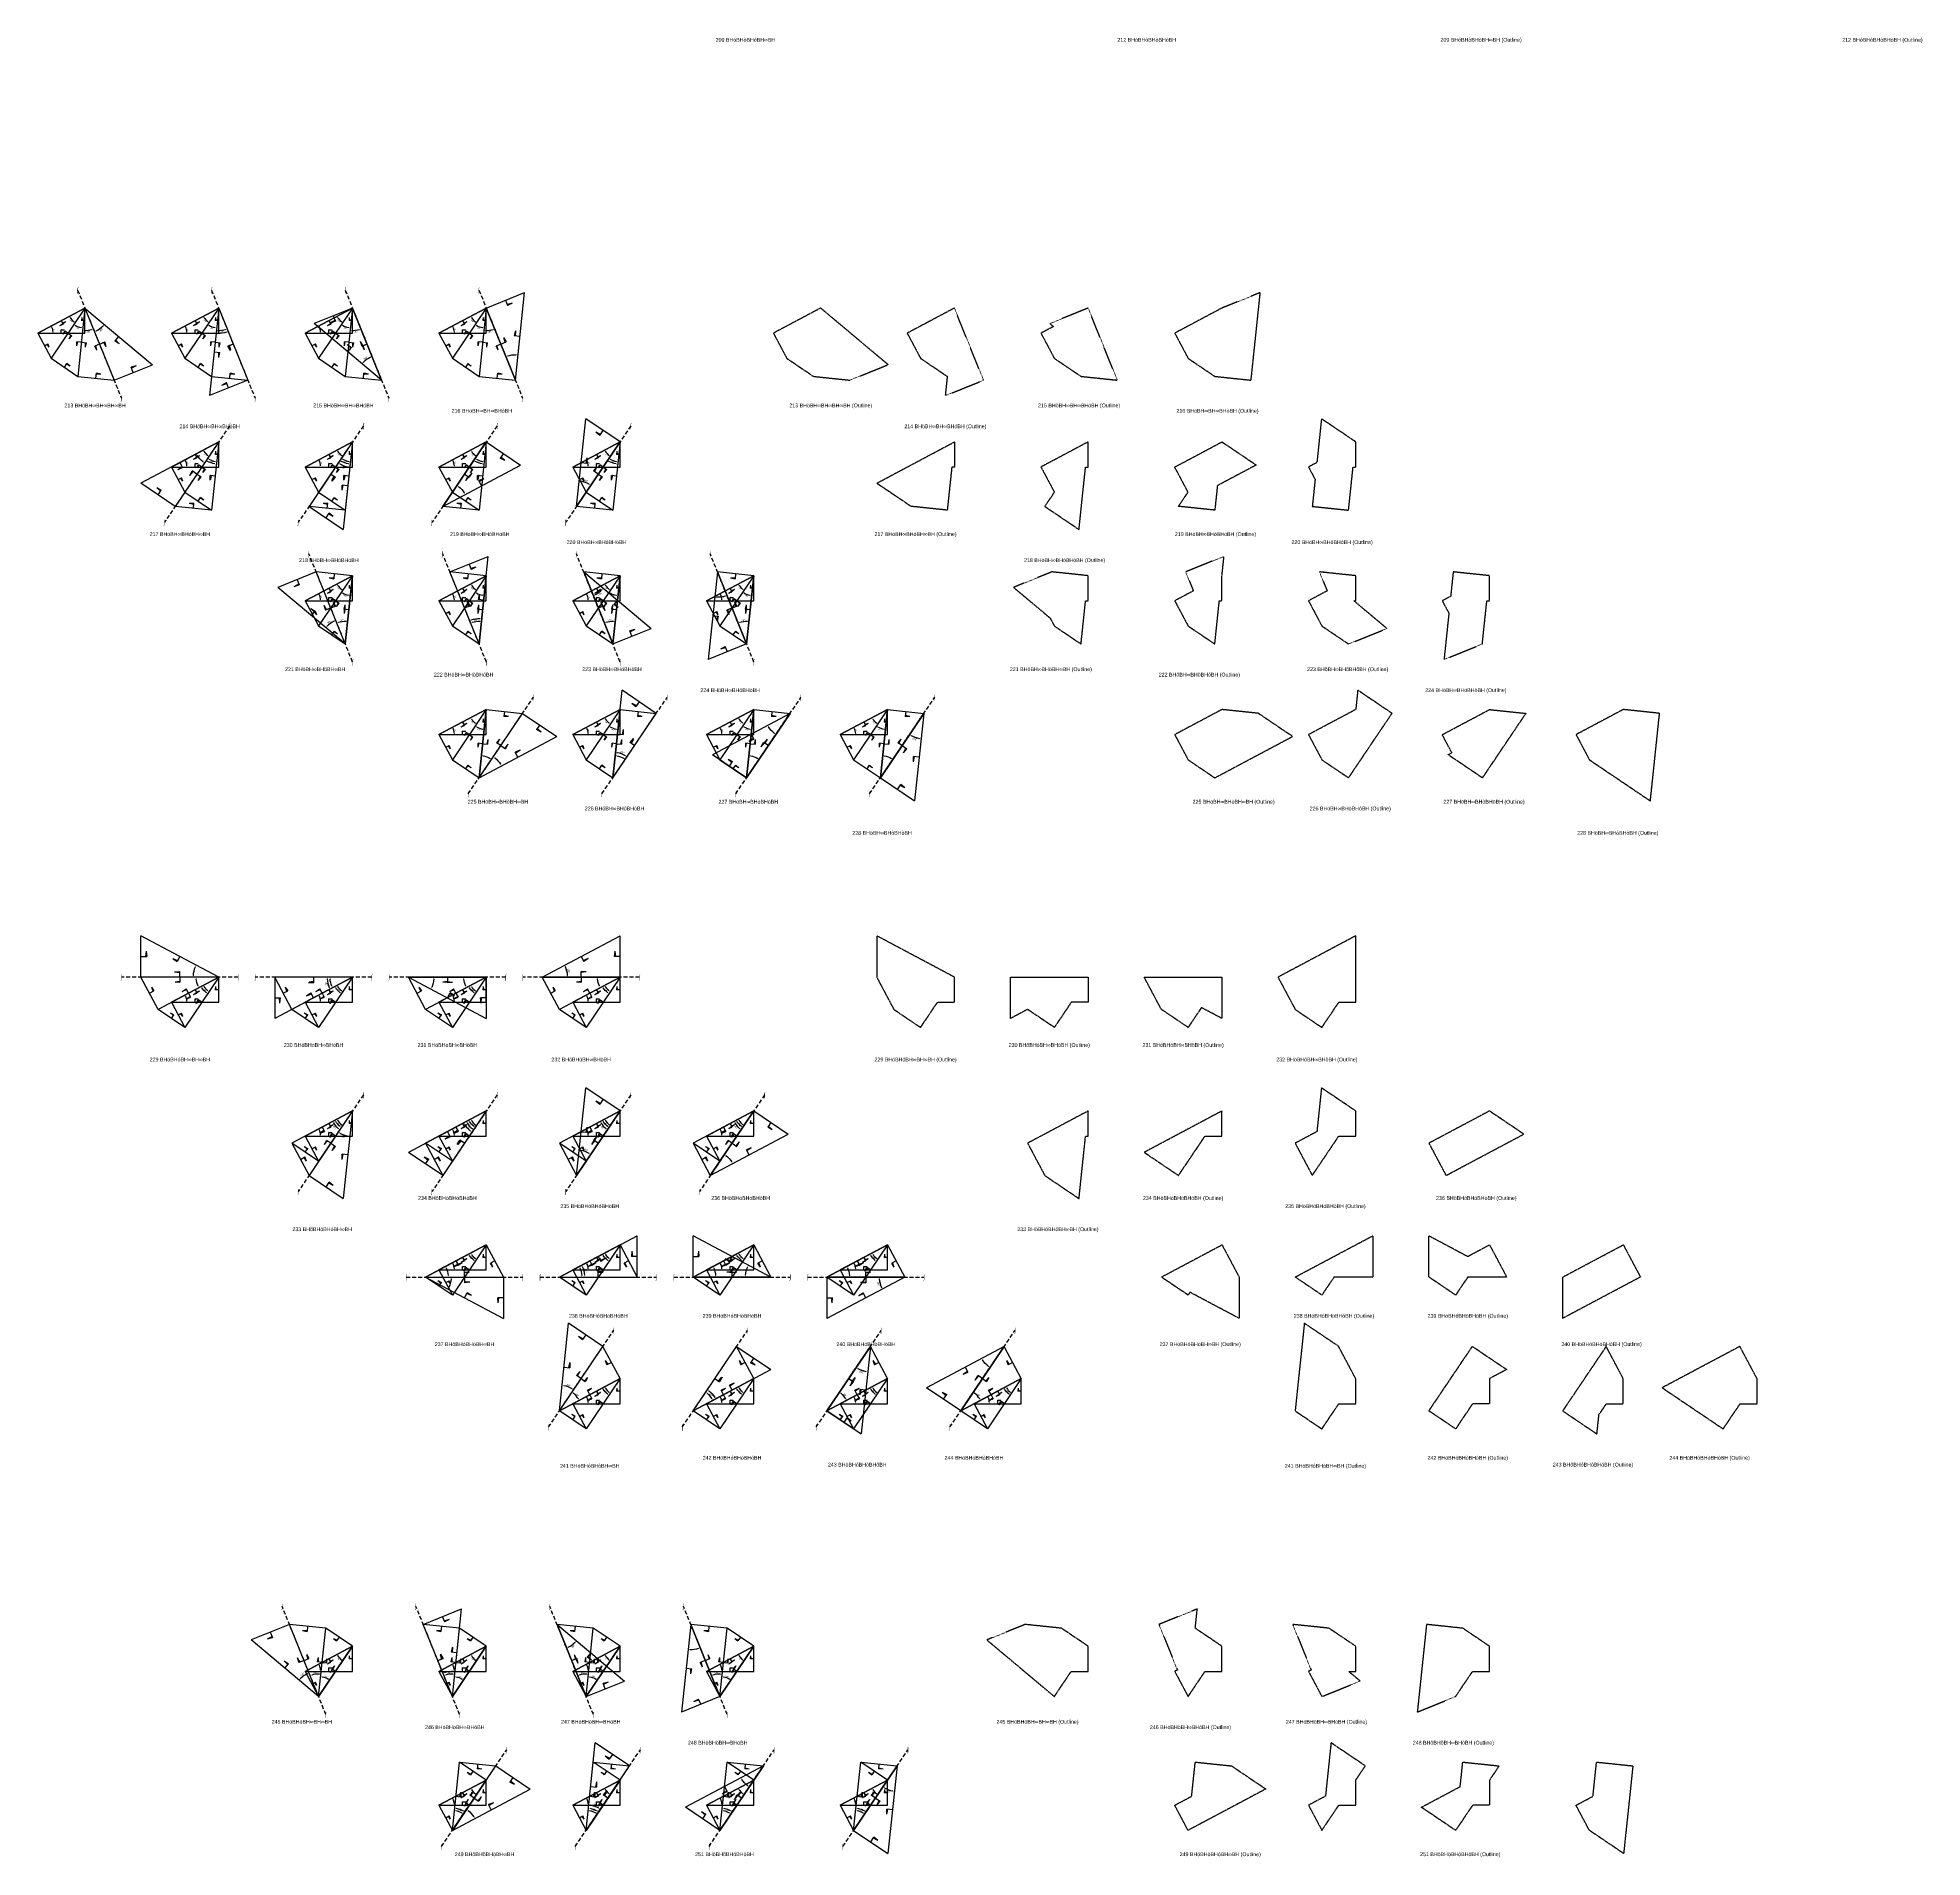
# Model space of a CAD drawing. Header units: millimetres. Extents: x 109495 to 889476, y -4752178 to 24518.
# Drawn here: x 215850 to 814214, y -3567575 to -2990088 of the extents above; entities that cross this region are included whole.
import ezdxf
from ezdxf.enums import TextEntityAlignment as Align

# ---------------------------------------------------------------- set-up
doc = ezdxf.new("R2010")
doc.units = ezdxf.units.MM
doc.header["$PDMODE"] = 35
doc.linetypes.add('DASHED', pattern=[19.05, 12.7, -6.35])
for name, color, linetype in [('BASE', 170, 'Continuous'), ('HYPOTENUSE', 20, 'Continuous'), ('PERPENDICULAR', 90, 'Continuous')]:
    doc.layers.add(name, color=color, linetype=linetype)
doc.styles.add('Arial', font='arial_0.ttf')
doc.dimstyles.new('ISO-25', dxfattribs={"dimtxt": 250, "dimasz": 100, "dimexe": 1.25, "dimexo": 0.625, "dimgap": 100, "dimtad": 1, "dimdec": 0, "dimtxsty": 'Arial', "dimcen": 2.5, "dimadec": 0, "dimazin": 0, "dimtfac": 1, "dimtdec": 0, "dimtmove": 0, "dimatfit": 3, "dimfxl": 1, "dimarcsym": 0})

# ---------------------------------------------------------------- blocks, each defined once
blk = doc.blocks.new('*D9')
at = {"color": 0, "lineweight": -2, "ltscale": 100, "transparency": 16777216}
blk.add_arc((0, 0), 4906, 4.08845, 23.91155, dxfattribs=at)
at = {"color": 0, "ltscale": 100, "transparency": 16777216}
for points in [[(4432, 1963), (4537, 2014), (4332, 2303)], [(4952, 352), (4835, 348), (4906, 0)]]:
    blk.add_solid(points, dxfattribs=at)
at = {"layer": 'Defpoints', "color": 0, "ltscale": 100, "transparency": 16777216}
for p in [(15000, 7976), (0, 0), (0, 0), (4841, 796), (15000, 0)]:
    blk.add_point(p, dxfattribs=at)
at = {"color": 0, "ltscale": 100, "transparency": 16777216, "insert": (5055, 1260), "char_height": 400, "attachment_point": 5, "rotation": 284, "style": 'Arial'}
blk.add_mtext('28°', dxfattribs=at)
blk = doc.blocks.new('SanjoyNathGeometrifyingTrigonometryFundamentalLockedSet')
at = {"color": 242, "linetype": 'DASHED', "ltscale": 100, "true_color": 0xcd2027}
for p, q in [((7500, 3987.8), (8016.4, 3016.6)), ((8852.4, 3574.3), (7922.5, 3193.2)), ((8852.4, 3574.3), (8016.4, 3016.6))]:
    blk.add_line(p, q, dxfattribs=at)
at = {"color": 114, "linetype": 'DASHED', "ltscale": 100, "true_color": 0x139b48}
for p, q in [((14000, 4987.8), (13900, 3987.8)), ((15000, 3987.8), (13900, 3987.8)), ((14000, 4987.8), (14100, 3987.8))]:
    blk.add_line(p, q, dxfattribs=at)
at = {"color": 159, "linetype": 'DASHED', "ltscale": 100, "true_color": 0x22346e}
for p, q in [((7500, 0), (7500, 1100)), ((8500, 1000), (7500, 1100)), ((8500, 1000), (7500, 900))]:
    blk.add_line(p, q, dxfattribs=at)
at = {"layer": 'BASE'}
blk.add_line((0, 0), (15000, 0), dxfattribs=at)
at = {"layer": 'HYPOTENUSE'}
blk.add_line((0, 0), (15000, 7975.6), dxfattribs=at)
at = {"layer": 'PERPENDICULAR'}
blk.add_line((15000, 0), (15000, 7975.6), dxfattribs=at)
at = {"color": 4, "ltscale": 100}
dim = blk.add_angular_dim_2l(base=(4841, 795.6), line1=((0, 0), (15000, 0)), line2=((0, 0), (15000, 7975.6)), dimstyle='ISO-25', override={"dimtxt": 400, "dimasz": 350, "dimgap": 100}, dxfattribs=at)
dim.commit()
dim.dimension.update_dxf_attribs({"geometry": '*D9', "text_midpoint": (5055.4, 1260.5)})

msp = doc.modelspace()

# ---------------------------------------------------------------- linework, layer by layer
at = {"linetype": 'DASHED', "ltscale": 100}
for p, q in [((228539, -3070172), (242407, -3104497)), ((271010, -3070172), (284879, -3104497)), ((313482, -3070172), (327350, -3104497)), ((355953, -3070172), (369821, -3104497)), ((276772, -3113249), (256070, -3143940)), ((319243, -3113249), (298542, -3143940)), ((361715, -3113249), (341013, -3143940)), ((404186, -3113249), (383485, -3143940)), ((315827, -3188228), (301959, -3153904)), ((358298, -3188228), (344430, -3153904)), ((400770, -3188228), (386901, -3153904)), ((443241, -3188228), (429373, -3153904)), ((352536, -3230094), (373238, -3199403)), ((395008, -3230094), (415710, -3199403)), ((437479, -3230094), (458181, -3199403)), ((479951, -3230094), (500652, -3199403)), ((279492, -3288250), (242471, -3288250)), ((321963, -3288250), (284943, -3288250)), ((364435, -3288250), (327414, -3288250)), ((406906, -3288250), (369886, -3288250)), ((319243, -3325606), (298542, -3356297)), ((361715, -3325606), (341013, -3356297)), ((404186, -3325606), (383485, -3356297)), ((446658, -3325606), (425956, -3356297)), ((332854, -3383423), (369874, -3383423)), ((375325, -3383423), (412346, -3383423)), ((417797, -3383423), (454817, -3383423)), ((460268, -3383423), (497288, -3383423)), ((378045, -3431009), (398747, -3400318)), ((420516, -3431009), (441218, -3400318)), ((462988, -3431009), (483689, -3400318)), ((505459, -3431009), (526161, -3400318)), ((307345, -3522279), (293477, -3487954)), ((349817, -3522279), (335949, -3487954)), ((392288, -3522279), (378420, -3487954)), ((434759, -3522279), (420891, -3487954)), ((344055, -3564144), (364757, -3533453)), ((386526, -3564144), (407228, -3533453)), ((428998, -3564144), (449699, -3533453)), ((471469, -3564144), (492171, -3533453))]:
    msp.add_line(p, q, dxfattribs=at)
at = {"linetype": 'DASHED'}
for points in [[(604024, -3070977), (591857, -3075893), (576857, -3083868), (581098, -3091844), (589579, -3097565), (601103, -3098776)], [(464443, -3075893), (449443, -3083868), (453684, -3091844), (462165, -3097565), (473688, -3098776), (485856, -3093860)], [(506914, -3075893), (491914, -3083868), (496155, -3091844), (504637, -3097565), (503993, -3103692), (516160, -3098776)], [(538352, -3081760), (534386, -3083868), (538627, -3091844), (547108, -3097565), (558631, -3098776), (549386, -3075893), (537219, -3080809)], [(621988, -3124925), (619329, -3126340), (621425, -3130283), (620527, -3138825), (632051, -3140036), (633490, -3126340), (634329, -3126340), (634329, -3118364), (623449, -3111026)], [(482234, -3131487), (506914, -3118364), (506914, -3126340), (506076, -3126340), (504637, -3140036), (493113, -3138825)], [(549386, -3118364), (534386, -3126340), (538627, -3134315), (535585, -3138825), (546464, -3146163), (548548, -3126340), (549386, -3126340)], [(581098, -3134315), (576857, -3126340), (591857, -3118364), (602736, -3125702), (590396, -3132264), (589579, -3140036), (578056, -3138825)], [(591019, -3168811), (591857, -3168811), (591857, -3160835), (592501, -3154708), (580334, -3159624), (582774, -3165665), (576857, -3168811), (581098, -3176787), (589579, -3182508)], [(547108, -3182508), (548548, -3168811), (549386, -3168811), (549386, -3160835), (537863, -3159624), (525695, -3164540), (537286, -3174266), (538627, -3176787)], [(625246, -3165665), (619329, -3168811), (623569, -3176787), (632051, -3182508), (644218, -3177592), (633754, -3168811), (634329, -3168811), (634329, -3160835), (622805, -3159624)], [(665277, -3159624), (664460, -3167397), (661800, -3168811), (663897, -3172754), (662355, -3187423), (674522, -3182508), (675962, -3168811), (676800, -3168811), (676800, -3160835)], [(634329, -3203307), (619329, -3211282), (623569, -3219258), (632051, -3224979), (645852, -3204518), (634973, -3197180)], [(603380, -3204518), (591857, -3203307), (576857, -3211282), (581098, -3219258), (589579, -3224979), (614260, -3211856)], [(674522, -3224979), (663643, -3217641), (664842, -3217003), (661800, -3211282), (676800, -3203307), (688323, -3204518)], [(730795, -3204518), (719271, -3203307), (704271, -3211282), (708512, -3219258), (727873, -3232317)], [(501535, -3296225), (506914, -3296225), (506914, -3288250), (482234, -3275127), (482234, -3288250), (487674, -3298480), (496155, -3304201)], [(628949, -3296225), (634329, -3296225), (634329, -3275127), (609648, -3288250), (615088, -3298480), (623569, -3304201)], [(530145, -3298480), (524705, -3301372), (524705, -3288250), (549386, -3288250), (549386, -3296225), (544006, -3296225), (538627, -3304201)], [(591857, -3288250), (591857, -3301372), (585342, -3297908), (581098, -3304201), (572616, -3298480), (567177, -3288250)], [(628949, -3338697), (634329, -3338697), (634329, -3330721), (623449, -3323383), (621988, -3337282), (615088, -3340951), (620527, -3351182)], [(549386, -3330721), (530145, -3340951), (535585, -3351182), (546464, -3358520), (548548, -3338697), (549386, -3338697)], [(586478, -3338697), (591857, -3338697), (591857, -3330721), (567177, -3343844), (578056, -3351182)], [(687679, -3338059), (676800, -3330721), (657559, -3340951), (662999, -3351182)], [(572616, -3383423), (591857, -3373192), (597297, -3383423), (597297, -3396546), (581699, -3388252), (581098, -3389144)], [(615088, -3383423), (639768, -3370300), (639768, -3383423), (627428, -3383423), (623569, -3389144)], [(669899, -3383423), (666041, -3389144), (657559, -3383423), (657559, -3370300), (669899, -3376861), (676800, -3373192), (682240, -3383423)], [(724711, -3383423), (700031, -3396546), (700031, -3383423), (719271, -3373192)], [(628949, -3423639), (634329, -3423639), (634329, -3415664), (628889, -3405433), (618010, -3398095), (615088, -3425894), (623569, -3431615)], [(657559, -3425894), (671360, -3405433), (682240, -3412771), (676800, -3415664), (676800, -3423639), (671420, -3423639), (666041, -3431615)], [(711554, -3427105), (713892, -3423639), (719271, -3423639), (719271, -3415664), (713832, -3405433), (700031, -3425894), (710910, -3433232)], [(756363, -3423639), (761743, -3423639), (761743, -3415664), (756303, -3405433), (731623, -3418556), (750983, -3431615)], [(538627, -3516558), (544006, -3508582), (549386, -3508582), (549386, -3500606), (540904, -3494886), (529381, -3493675), (517214, -3498590)], [(581098, -3516558), (586478, -3508582), (591857, -3508582), (591857, -3500606), (583376, -3494886), (584020, -3488759), (571852, -3493675), (577695, -3508136), (576857, -3508582)], [(620167, -3508136), (619329, -3508582), (623569, -3516558), (635737, -3511642), (632090, -3508582), (634329, -3508582), (634329, -3500606), (625847, -3494886), (614324, -3493675)], [(653873, -3521474), (666041, -3516558), (671420, -3508582), (676800, -3508582), (676800, -3500606), (668318, -3494886), (656795, -3493675)], [(628949, -3551053), (634329, -3551053), (634329, -3543078), (637370, -3538568), (626491, -3531230), (624708, -3548193), (619329, -3551053), (623569, -3559029)], [(605778, -3545906), (581098, -3559029), (576857, -3551053), (582237, -3548193), (583376, -3537357), (594899, -3538568)], [(676800, -3543078), (676800, -3551053), (671420, -3551053), (666041, -3559029), (655161, -3551691), (667502, -3545130), (668318, -3537357), (679842, -3538568)], [(722313, -3538568), (719391, -3566367), (708512, -3559029), (704271, -3551053), (709651, -3548193), (710790, -3537357)]]:
    msp.add_lwpolyline(points, close=True, dxfattribs=at)

# ---------------------------------------------------------------- block references
at = {"linetype": 'DASHED', "ltscale": 100}
for p, xscale, yscale, zscale, rotation in [((230850, -3075893), 1.64535756526657, 1.64535756526657, 1.64535756526657, 292.0000000000001), ((367510, -3098776), -1.645357565266574, 1.645357565266574, 1.645357565266574, 292.0000000000002), ((230850, -3075893), 1.132570050689037, 1.132570050689037, 1.132570050689037, 208.0000000000001), ((230850, -3075893), 1.28271491971777, 1.28271491971777, 1.28271491971777, 236.0000000000001), ((230850, -3075893), 1.452764501644343, 1.452764501644343, 1.452764501644343, 264.0000000000001), ((273322, -3075893), 1.132570050689037, 1.132570050689037, 1.132570050689037, 208.0000000000001), ((273322, -3075893), -1.645357565266574, 1.645357565266574, 1.645357565266574, 112.0000000000002), ((273322, -3075893), 1.28271491971777, 1.28271491971777, 1.28271491971777, 236.0000000000001), ((273322, -3075893), 1.452764501644343, 1.452764501644343, 1.452764501644343, 264.0000000000001), ((315793, -3075893), 1.132570050689037, 1.132570050689037, 1.132570050689037, 208.0000000000001), ((325039, -3098776), 1.645357565266574, 1.645357565266574, 1.645357565266574, 112.0000000000001), ((315793, -3075893), 1.28271491971777, 1.28271491971777, 1.28271491971777, 236.0000000000001), ((315793, -3075893), 1.452764501644343, 1.452764501644343, 1.452764501644343, 264.0000000000001), ((358265, -3075893), 1.132570050689037, 1.132570050689037, 1.132570050689037, 208.0000000000001), ((358265, -3075893), 1.28271491971777, 1.28271491971777, 1.28271491971777, 236.0000000000001), ((358265, -3075893), 1.452764501644343, 1.452764501644343, 1.452764501644343, 264.0000000000001), ((273322, -3118364), -1.645357565266574, 1.645357565266574, 1.645357565266574, 55.99999999999996), ((386935, -3138825), 1.645357565266573, 1.645357565266573, 1.645357565266573, 56.00000000000003), ((273322, -3118364), -1.452764501644345, 1.452764501644345, 1.452764501644345, 84.00000000000003), ((315793, -3118364), -1.452764501644345, 1.452764501644345, 1.452764501644345, 84.00000000000003), ((358265, -3118364), -1.452764501644345, 1.452764501644345, 1.452764501644345, 84.00000000000003), ((400736, -3118364), -1.452764501644345, 1.452764501644345, 1.452764501644345, 84.00000000000003), ((273322, -3118364), 1.132570050689037, 1.132570050689037, 1.132570050689037, 208.0000000000001), ((273322, -3118364), 1.28271491971777, 1.28271491971777, 1.28271491971777, 236.0000000000001), ((315793, -3118364), 1.132570050689037, 1.132570050689037, 1.132570050689037, 208.0000000000001), ((315793, -3118364), 1.645357565266573, 1.645357565266573, 1.645357565266573, 236.0000000000001), ((315793, -3118364), 1.28271491971777, 1.28271491971777, 1.28271491971777, 236.0000000000001), ((358265, -3118364), 1.132570050689037, 1.132570050689037, 1.132570050689037, 208.0000000000001), ((344464, -3138825), -1.645357565266573, 1.645357565266573, 1.645357565266573, 236.0000000000001), ((358265, -3118364), 1.28271491971777, 1.28271491971777, 1.28271491971777, 236.0000000000001), ((400736, -3118364), 1.132570050689037, 1.132570050689037, 1.132570050689037, 208.0000000000001), ((400736, -3118364), 1.28271491971777, 1.28271491971777, 1.28271491971777, 236.0000000000001), ((355987, -3182508), -1.645357565266574, 1.645357565266573, 1.645357565266573, 292), ((389213, -3159624), 1.645357565266573, 1.645357565266573, 1.645357565266573, 292), ((313515, -3182508), 1.645357565266573, 1.645357565266573, 1.645357565266573, 112), ((315793, -3160835), 1.132570050689037, 1.132570050689037, 1.132570050689037, 208.0000000000001), ((313515, -3182508), 1.452764501644345, 1.452764501644345, 1.452764501644345, 84.00000000000003), ((315793, -3160835), 1.28271491971777, 1.28271491971777, 1.28271491971777, 236.0000000000001), ((358265, -3160835), 1.132570050689037, 1.132570050689037, 1.132570050689037, 208.0000000000001), ((355987, -3182508), 1.452764501644345, 1.452764501644345, 1.452764501644345, 84.00000000000003), ((358265, -3160835), 1.28271491971777, 1.28271491971777, 1.28271491971777, 236.0000000000001), ((400736, -3160835), 1.132570050689037, 1.132570050689037, 1.132570050689037, 208.0000000000001), ((398458, -3182508), 1.452764501644345, 1.452764501644345, 1.452764501644345, 84.00000000000003), ((400736, -3160835), 1.28271491971777, 1.28271491971777, 1.28271491971777, 236.0000000000001), ((431684, -3159624), -1.645357565266573, 1.645357565266573, 1.645357565266573, 111.9999999999999), ((443207, -3160835), 1.132570050689037, 1.132570050689037, 1.132570050689037, 208.0000000000001), ((440930, -3182508), 1.452764501644345, 1.452764501644345, 1.452764501644345, 84.00000000000003), ((443207, -3160835), 1.28271491971777, 1.28271491971777, 1.28271491971777, 236.0000000000001), ((398458, -3224979), 1.645357565266573, 1.645357565266573, 1.645357565266573, 56.00000000000003), ((454731, -3204518), -1.645357565266573, 1.645357565266573, 1.645357565266573, 56.00000000000004), ((358265, -3203307), 1.132570050689037, 1.132570050689037, 1.132570050689037, 208.0000000000001), ((358265, -3203307), 1.28271491971777, 1.28271491971777, 1.28271491971777, 236.0000000000001), ((355987, -3224979), -1.452764501644345, 1.452764501644345, 1.452764501644345, 264), ((355987, -3224979), -1.645357565266573, 1.645357565266573, 1.645357565266573, 236.0000000000001), ((400736, -3203307), 1.132570050689037, 1.132570050689037, 1.132570050689037, 208.0000000000001), ((400736, -3203307), 1.28271491971777, 1.28271491971777, 1.28271491971777, 236.0000000000001), ((398458, -3224979), -1.452764501644345, 1.452764501644345, 1.452764501644345, 264), ((443207, -3203307), 1.132570050689037, 1.132570050689037, 1.132570050689037, 208.0000000000001), ((443207, -3203307), 1.28271491971777, 1.28271491971777, 1.28271491971777, 236.0000000000001), ((440930, -3224979), -1.452764501644345, 1.452764501644345, 1.452764501644345, 264), ((485679, -3203307), 1.132570050689037, 1.132570050689037, 1.132570050689037, 208.0000000000001), ((485679, -3203307), 1.28271491971777, 1.28271491971777, 1.28271491971777, 236.0000000000001), ((483401, -3224979), -1.452764501644345, 1.452764501644345, 1.452764501644345, 264), ((497202, -3204518), 1.645357565266573, 1.645357565266573, 1.645357565266573, 236.0000000000001), ((273322, -3288250), -1.452764501644347, 1.452764501644347, 1.452764501644347, 27.99999999999998), ((315793, -3288250), -1.452764501644347, 1.452764501644347, 1.452764501644347, 27.99999999999998), ((358265, -3288250), -1.452764501644347, 1.452764501644347, 1.452764501644347, 27.99999999999998), ((400736, -3288250), -1.452764501644347, 1.452764501644347, 1.452764501644347, 27.99999999999998), ((273322, -3288250), -1.282714919717773, 1.282714919717773, 1.282714919717773, 55.99999999999996), ((315793, -3288250), -1.282714919717773, 1.282714919717773, 1.282714919717773, 55.99999999999996), ((358265, -3288250), -1.282714919717773, 1.282714919717773, 1.282714919717773, 55.99999999999996), ((400736, -3288250), -1.282714919717773, 1.282714919717773, 1.282714919717773, 55.99999999999996), ((273322, -3288250), 1.132570050689037, 1.132570050689037, 1.132570050689037, 208.0000000000001), ((315793, -3288250), 1.645357565266577, 1.645357565266577, 1.645357565266577, 180), ((315793, -3288250), 1.132570050689037, 1.132570050689037, 1.132570050689037, 208.0000000000001), ((333584, -3288250), -1.645357565266577, 1.645357565266577, 1.645357565266577, 180), ((358265, -3288250), 1.132570050689037, 1.132570050689037, 1.132570050689037, 208.0000000000001), ((400736, -3288250), 1.132570050689037, 1.132570050689037, 1.132570050689037, 208.0000000000001), ((315793, -3330721), -1.282714919717773, 1.282714919717773, 1.282714919717773, 55.99999999999996), ((358265, -3330721), -1.645357565266573, 1.645357565266573, 1.645357565266573, 56.00000000000004), ((358265, -3330721), -1.282714919717773, 1.282714919717773, 1.282714919717773, 55.99999999999996), ((386935, -3351182), 1.645357565266573, 1.645357565266573, 1.645357565266573, 56.00000000000003), ((400736, -3330721), -1.282714919717773, 1.282714919717773, 1.282714919717773, 55.99999999999996), ((443207, -3330721), -1.282714919717773, 1.282714919717773, 1.282714919717773, 55.99999999999996), ((315793, -3330721), 1.452764501644345, 1.452764501644345, 1.452764501644345, 208), ((315793, -3330721), 1.132570050689037, 1.132570050689037, 1.132570050689037, 208.0000000000001), ((315793, -3330721), 1.645357565266573, 1.645357565266573, 1.645357565266573, 236.0000000000001), ((358265, -3330721), 1.452764501644345, 1.452764501644345, 1.452764501644345, 208), ((358265, -3330721), 1.132570050689037, 1.132570050689037, 1.132570050689037, 208.0000000000001), ((400736, -3330721), 1.452764501644345, 1.452764501644345, 1.452764501644345, 208), ((400736, -3330721), 1.132570050689037, 1.132570050689037, 1.132570050689037, 208.0000000000001), ((443207, -3330721), 1.452764501644345, 1.452764501644345, 1.452764501644345, 208), ((443207, -3330721), 1.132570050689037, 1.132570050689037, 1.132570050689037, 208.0000000000001), ((429406, -3351182), -1.645357565266573, 1.645357565266573, 1.645357565266573, 236.0000000000001), ((358265, -3373192), -1.282714919717773, 1.282714919717773, 1.282714919717773, 55.99999999999996), ((400736, -3373192), -1.282714919717773, 1.282714919717773, 1.282714919717773, 55.99999999999996), ((443207, -3373192), -1.282714919717773, 1.282714919717773, 1.282714919717773, 55.99999999999996), ((485679, -3373192), -1.282714919717773, 1.282714919717773, 1.282714919717773, 55.99999999999996), ((339024, -3383423), -1.452764501644345, 1.452764501644345, 1.452764501644345, 208), ((358265, -3373192), 1.132570050689037, 1.132570050689037, 1.132570050689037, 208.0000000000001), ((381495, -3383423), -1.452764501644345, 1.452764501644345, 1.452764501644345, 208), ((400736, -3373192), 1.132570050689037, 1.132570050689037, 1.132570050689037, 208.0000000000001), ((423967, -3383423), -1.452764501644345, 1.452764501644345, 1.452764501644345, 208), ((443207, -3373192), 1.132570050689037, 1.132570050689037, 1.132570050689037, 208.0000000000001), ((466438, -3383423), -1.452764501644345, 1.452764501644345, 1.452764501644345, 208), ((485679, -3373192), 1.132570050689037, 1.132570050689037, 1.132570050689037, 208.0000000000001), ((339024, -3383423), -1.645357565266573, 1.645357565266573, 1.645357565266573, 180), ((491118, -3383423), 1.645357565266573, 1.645357565266573, 1.645357565266573, 180), ((381495, -3425894), 1.645357565266573, 1.645357565266573, 1.645357565266573, 56.00000000000003), ((522710, -3405433), -1.645357565266573, 1.645357565266573, 1.645357565266573, 56.00000000000004), ((381495, -3425894), 1.452764501644345, 1.452764501644345, 1.452764501644345, 28.00000000000004), ((400736, -3415664), -1.282714919717773, 1.282714919717773, 1.282714919717773, 55.99999999999996), ((423967, -3425894), 1.452764501644345, 1.452764501644345, 1.452764501644345, 28.00000000000004), ((423967, -3425894), -1.645357565266573, 1.645357565266573, 1.645357565266573, 236.0000000000001), ((443207, -3415664), -1.282714919717773, 1.282714919717773, 1.282714919717773, 55.99999999999996), ((466438, -3425894), 1.452764501644345, 1.452764501644345, 1.452764501644345, 28.00000000000004), ((480239, -3405433), 1.645357565266573, 1.645357565266573, 1.645357565266573, 236.0000000000001), ((485679, -3415664), -1.282714919717773, 1.282714919717773, 1.282714919717773, 55.99999999999996), ((508909, -3425894), 1.452764501644345, 1.452764501644345, 1.452764501644345, 28.00000000000004), ((528150, -3415664), -1.282714919717773, 1.282714919717773, 1.282714919717773, 55.99999999999996), ((400736, -3415664), 1.132570050689037, 1.132570050689037, 1.132570050689037, 208.0000000000001), ((443207, -3415664), 1.132570050689037, 1.132570050689037, 1.132570050689037, 208.0000000000001), ((485679, -3415664), 1.132570050689037, 1.132570050689037, 1.132570050689037, 208.0000000000001), ((528150, -3415664), 1.132570050689037, 1.132570050689037, 1.132570050689037, 208.0000000000001), ((305034, -3516558), 1.645357565266573, 1.645357565266573, 1.645357565266573, 112), ((305034, -3516558), 1.452764501644345, 1.452764501644345, 1.452764501644345, 84.00000000000003), ((347505, -3516558), 1.452764501644345, 1.452764501644345, 1.452764501644345, 84.00000000000003), ((347505, -3516558), -1.645357565266574, 1.645357565266573, 1.645357565266573, 292), ((389977, -3516558), 1.452764501644345, 1.452764501644345, 1.452764501644345, 84.00000000000003), ((380731, -3493675), 1.645357565266573, 1.645357565266573, 1.645357565266573, 292), ((423203, -3493675), -1.645357565266573, 1.645357565266573, 1.645357565266573, 111.9999999999999), ((432448, -3516558), 1.452764501644345, 1.452764501644345, 1.452764501644345, 84.00000000000003), ((305034, -3516558), 1.282714919717773, 1.282714919717773, 1.282714919717773, 56.00000000000002), ((347505, -3516558), 1.282714919717773, 1.282714919717773, 1.282714919717773, 56.00000000000002), ((389977, -3516558), 1.282714919717773, 1.282714919717773, 1.282714919717773, 56.00000000000002), ((432448, -3516558), 1.282714919717773, 1.282714919717773, 1.282714919717773, 56.00000000000002), ((315793, -3500606), 1.132570050689037, 1.132570050689037, 1.132570050689037, 208.0000000000001), ((358265, -3500606), 1.132570050689037, 1.132570050689037, 1.132570050689037, 208.0000000000001), ((400736, -3500606), 1.132570050689037, 1.132570050689037, 1.132570050689037, 208.0000000000001), ((443207, -3500606), 1.132570050689037, 1.132570050689037, 1.132570050689037, 208.0000000000001), ((389977, -3559029), 1.645357565266573, 1.645357565266573, 1.645357565266573, 56.00000000000003), ((446249, -3538568), -1.645357565266573, 1.645357565266573, 1.645357565266573, 56.00000000000004), ((347505, -3559029), 1.282714919717773, 1.282714919717773, 1.282714919717773, 56.00000000000002), ((347505, -3559029), -1.452764501644345, 1.452764501644345, 1.452764501644345, 264), ((347505, -3559029), -1.645357565266573, 1.645357565266573, 1.645357565266573, 236.0000000000001), ((389977, -3559029), 1.282714919717773, 1.282714919717773, 1.282714919717773, 56.00000000000002), ((389977, -3559029), -1.452764501644345, 1.452764501644345, 1.452764501644345, 264), ((432448, -3559029), 1.282714919717773, 1.282714919717773, 1.282714919717773, 56.00000000000002), ((432448, -3559029), -1.452764501644345, 1.452764501644345, 1.452764501644345, 264), ((474919, -3559029), 1.282714919717773, 1.282714919717773, 1.282714919717773, 56.00000000000002), ((474919, -3559029), -1.452764501644345, 1.452764501644345, 1.452764501644345, 264), ((488721, -3538568), 1.645357565266573, 1.645357565266573, 1.645357565266573, 236.0000000000001), ((358265, -3543078), 1.132570050689037, 1.132570050689037, 1.132570050689037, 208.0000000000001), ((400736, -3543078), 1.132570050689037, 1.132570050689037, 1.132570050689037, 208.0000000000001), ((443207, -3543078), 1.132570050689037, 1.132570050689037, 1.132570050689037, 208.0000000000001), ((485679, -3543078), 1.132570050689037, 1.132570050689037, 1.132570050689037, 208.0000000000001)]:
    msp.add_blockref('SanjoyNathGeometrifyingTrigonometryFundamentalLockedSet', p, dxfattribs=dict(at, xscale=xscale, yscale=yscale, zscale=zscale, rotation=rotation))
at = {"linetype": 'DASHED'}
for p in [(215850, -3083868), (258322, -3083868), (300793, -3083868), (343265, -3083868), (258322, -3126340), (300793, -3126340), (343265, -3126340), (385736, -3126340), (300793, -3168811), (343265, -3168811), (385736, -3168811), (428207, -3168811), (343265, -3211282), (385736, -3211282), (428207, -3211282), (470679, -3211282), (258322, -3296225), (300793, -3296225), (343265, -3296225), (385736, -3296225), (300793, -3338697), (343265, -3338697), (385736, -3338697), (428207, -3338697), (343265, -3381168), (385736, -3381168), (428207, -3381168), (470679, -3381168), (385736, -3423639), (428207, -3423639), (470679, -3423639), (513150, -3423639), (300793, -3508582), (343265, -3508582), (385736, -3508582), (428207, -3508582), (343265, -3551053), (385736, -3551053), (428207, -3551053), (470679, -3551053)]:
    msp.add_blockref('SanjoyNathGeometrifyingTrigonometryFundamentalLockedSet', p, dxfattribs=at)
at = {"linetype": 'DASHED', "ltscale": 100}
for p, xscale, yscale, zscale in [((273322, -3288250), -1.645357565266577, 1.645357565266577, 1.645357565266577), ((376056, -3288250), 1.645357565266577, 1.645357565266577, 1.645357565266577), ((381495, -3383423), 1.645357565266573, 1.645357565266573, 1.645357565266573), ((448647, -3383423), -1.645357565266573, 1.645357565266573, 1.645357565266573)]:
    msp.add_blockref('SanjoyNathGeometrifyingTrigonometryFundamentalLockedSet', p, dxfattribs=dict(at, xscale=xscale, yscale=yscale, zscale=zscale))

# ---------------------------------------------------------------- texts
at = {"linetype": 'DASHED', "ltscale": 100, "style": 'Arial'}
for s, p in [('209 BHóBHòBHòBH∞BH', (440548, -2990773)), ('212 BHóBHòBHòBHòBH', (567962, -2990773)), ('209 BHóBHòBHòBH∞BH (Outline)', (674140, -2990773)), ('212 BHóBHòBHòBHòBH (Outline)', (801554, -2990773)), ('⌠', (228539, -3070172)), ('⌠', (271010, -3070172)), ('⌠', (313482, -3070172)), ('⌠', (355953, -3070172)), ('⌡', (242407, -3104497)), ('⌡', (284879, -3104497)), ('⌡', (327350, -3104497)), ('⌡', (369821, -3104497)), ('213 BHöBH∞BH∞BH∞BH', (234057, -3106785)), ('215 BHöBH∞BH∞BHöBH', (312916, -3106785)), ('216 BHöBH∞BH∞BHòBH', (356848, -3108506)), ('213 BHöBH∞BH∞BH∞BH (Outline)', (467649, -3106785)), ('215 BHöBH∞BH∞BHöBH (Outline)', (546509, -3106785)), ('216 BHöBH∞BH∞BHòBH (Outline)', (590441, -3108506)), ('214 BHöBH∞BH∞BHóBH', (270445, -3113422)), ('⌠', (276772, -3113249)), ('⌠', (319243, -3113249)), ('⌠', (361715, -3113249)), ('⌠', (404186, -3113249)), ('214 BHöBH∞BH∞BHóBH (Outline)', (504037, -3113422)), ('217 BHöBH∞BHóBH∞BH', (260982, -3147621)), ('⌡', (256070, -3143940)), ('⌡', (298542, -3143940)), ('⌡', (341013, -3143940)), ('219 BHöBH∞BHóBHöBH', (356204, -3147621)), ('⌡', (383485, -3143940)), ('217 BHöBH∞BHóBH∞BH (Outline)', (494574, -3147621)), ('219 BHöBH∞BHóBHöBH (Outline)', (589797, -3147621)), ('⌡', (301959, -3153904)), ('⌡', (344430, -3153904)), ('220 BHöBH∞BHóBHòBH', (393236, -3150190)), ('⌡', (386901, -3153904)), ('⌡', (429373, -3153904)), ('220 BHöBH∞BHóBHòBH (Outline)', (626829, -3150190)), ('218 BHöBH∞BHóBHóBH', (308293, -3155893)), ('218 BHöBH∞BHóBHóBH (Outline)', (541886, -3155893)), ('⌠', (315827, -3188228)), ('⌠', (358298, -3188228)), ('⌠', (400770, -3188228)), ('⌠', (443241, -3188228)), ('221 BHöBH∞BHöBH∞BH', (303948, -3190517)), ('222 BHöBH∞BHöBHóBH', (351087, -3192237)), ('223 BHöBH∞BHöBHöBH', (398181, -3190517)), ('221 BHöBH∞BHöBH∞BH (Outline)', (537541, -3190517)), ('222 BHöBH∞BHöBHóBH (Outline)', (584679, -3192237)), ('223 BHöBH∞BHöBHöBH (Outline)', (631773, -3190517)), ('⌡', (373238, -3199403)), ('⌡', (415710, -3199403)), ('224 BHöBH∞BHöBHòBH', (435707, -3197153)), ('⌡', (458181, -3199403)), ('⌡', (500652, -3199403)), ('224 BHöBH∞BHöBHòBH (Outline)', (669300, -3197153)), ('⌠', (352536, -3230094)), ('⌠', (395008, -3230094)), ('⌠', (437479, -3230094)), ('⌠', (479951, -3230094)), ('225 BHöBH∞BHòBH∞BH', (361966, -3232564)), ('226 BHöBH∞BHòBHóBH', (398998, -3234709)), ('227 BHöBH∞BHòBHöBH', (441469, -3232564)), ('225 BHöBH∞BHòBH∞BH (Outline)', (595558, -3232564)), ('226 BHöBH∞BHòBHóBH (Outline)', (632590, -3234709)), ('227 BHöBH∞BHòBHöBH (Outline)', (675062, -3232564)), ('228 BHöBH∞BHòBHòBH', (483940, -3242471)), ('228 BHöBH∞BHòBHòBH (Outline)', (717533, -3242471)), ('⌡', (242471, -3288250)), ('⌠', (279492, -3288250)), ('⌡', (284943, -3288250)), ('⌠', (321963, -3288250)), ('⌡', (327414, -3288250)), ('⌠', (364435, -3288250)), ('⌡', (369886, -3288250)), ('⌠', (406906, -3288250)), ('229 BHöBHóBH∞BH∞BH', (260982, -3314377)), ('230 BHöBHóBH∞BHóBH', (303453, -3309784)), ('231 BHöBHóBH∞BHöBH', (345924, -3309784)), ('232 BHöBHóBH∞BHòBH', (388396, -3314377)), ('229 BHöBHóBH∞BH∞BH (Outline)', (494574, -3314377)), ('230 BHöBHóBH∞BHóBH (Outline)', (537046, -3309784)), ('231 BHöBHóBH∞BHöBH (Outline)', (579517, -3309784)), ('232 BHöBHóBH∞BHòBH (Outline)', (621988, -3314377)), ('⌠', (319243, -3325606)), ('⌠', (361715, -3325606)), ('⌠', (404186, -3325606)), ('⌠', (446658, -3325606)), ('⌡', (298542, -3356297)), ('⌡', (341013, -3356297)), ('⌡', (383485, -3356297)), ('⌡', (425956, -3356297)), ('234 BHöBHóBHóBHóBH', (345924, -3358343)), ('235 BHöBHóBHóBHöBH', (391116, -3360912)), ('236 BHöBHóBHóBHòBH', (439027, -3358343)), ('234 BHöBHóBHóBHóBH (Outline)', (579517, -3358343)), ('235 BHöBHóBHóBHöBH (Outline)', (624708, -3360912)), ('236 BHöBHóBHóBHòBH (Outline)', (672619, -3358343)), ('233 BHöBHóBHóBH∞BH', (306173, -3368250)), ('233 BHöBHóBHóBH∞BH (Outline)', (539765, -3368250)), ('⌠', (332854, -3383423)), ('⌡', (369874, -3383423)), ('⌠', (375325, -3383423)), ('⌡', (412346, -3383423)), ('⌠', (417797, -3383423)), ('⌡', (454817, -3383423)), ('⌠', (460268, -3383423)), ('⌡', (497288, -3383423)), ('238 BHöBHóBHöBHóBH', (393835, -3395739)), ('239 BHöBHóBHöBHöBH', (436307, -3395739)), ('238 BHöBHóBHöBHóBH (Outline)', (627428, -3395739)), ('239 BHöBHóBHöBHöBH (Outline)', (669899, -3395739)), ('237 BHöBHóBHöBH∞BH', (351364, -3404719)), ('⌡', (398747, -3400318)), ('⌡', (441218, -3400318)), ('240 BHöBHóBHöBHòBH', (478778, -3404719)), ('⌡', (483689, -3400318)), ('⌡', (526161, -3400318)), ('237 BHöBHóBHöBH∞BH (Outline)', (584957, -3404719)), ('240 BHöBHóBHöBHòBH (Outline)', (712371, -3404719)), ('⌠', (378045, -3431009)), ('⌠', (420516, -3431009)), ('⌠', (462988, -3431009)), ('⌠', (505459, -3431009)), ('242 BHöBHóBHòBHóBH', (436307, -3440779)), ('244 BHöBHóBHòBHòBH', (513090, -3440779)), ('242 BHöBHóBHòBHóBH (Outline)', (669899, -3440779)), ('244 BHöBHóBHòBHòBH (Outline)', (746683, -3440779)), ('241 BHöBHóBHòBH∞BH', (391116, -3443347)), ('243 BHöBHóBHòBHöBH', (476058, -3442962)), ('241 BHöBHóBHòBH∞BH (Outline)', (624708, -3443347)), ('243 BHöBHóBHòBHöBH (Outline)', (709651, -3442962)), ('⌡', (293477, -3487954)), ('⌡', (335949, -3487954)), ('⌡', (378420, -3487954)), ('⌡', (420891, -3487954)), ('245 BHöBHöBH∞BH∞BH', (299707, -3524567)), ('⌠', (307345, -3522279)), ('⌠', (349817, -3522279)), ('247 BHöBHöBH∞BHöBH', (391438, -3524567)), ('⌠', (392288, -3522279)), ('⌠', (434759, -3522279)), ('245 BHöBHöBH∞BH∞BH (Outline)', (533300, -3524567)), ('247 BHöBHöBH∞BHöBH (Outline)', (625030, -3524567)), ('246 BHöBHöBH∞BHóBH', (348262, -3526287)), ('246 BHöBHöBH∞BHóBH (Outline)', (581855, -3526287)), ('⌡', (364757, -3533453)), ('⌡', (407228, -3533453)), ('248 BHöBHöBH∞BHòBH', (431744, -3531203)), ('⌡', (449699, -3533453)), ('⌡', (492171, -3533453)), ('248 BHöBHöBH∞BHòBH (Outline)', (665337, -3531203)), ('⌠', (344055, -3564144)), ('249 BHöBHöBHóBH∞BH', (357725, -3566614)), ('⌠', (386526, -3564144)), ('251 BHöBHöBHóBHöBH', (433909, -3566614)), ('⌠', (428998, -3564144)), ('⌠', (471469, -3564144)), ('249 BHöBHöBHóBH∞BH (Outline)', (591318, -3566614)), ('251 BHöBHöBHóBHöBH (Outline)', (667502, -3566614))]:
    msp.add_text(s, height=1200, dxfattribs=at).set_placement(p, align=Align.MIDDLE_CENTER)

doc.saveas('drawing.dxf')
